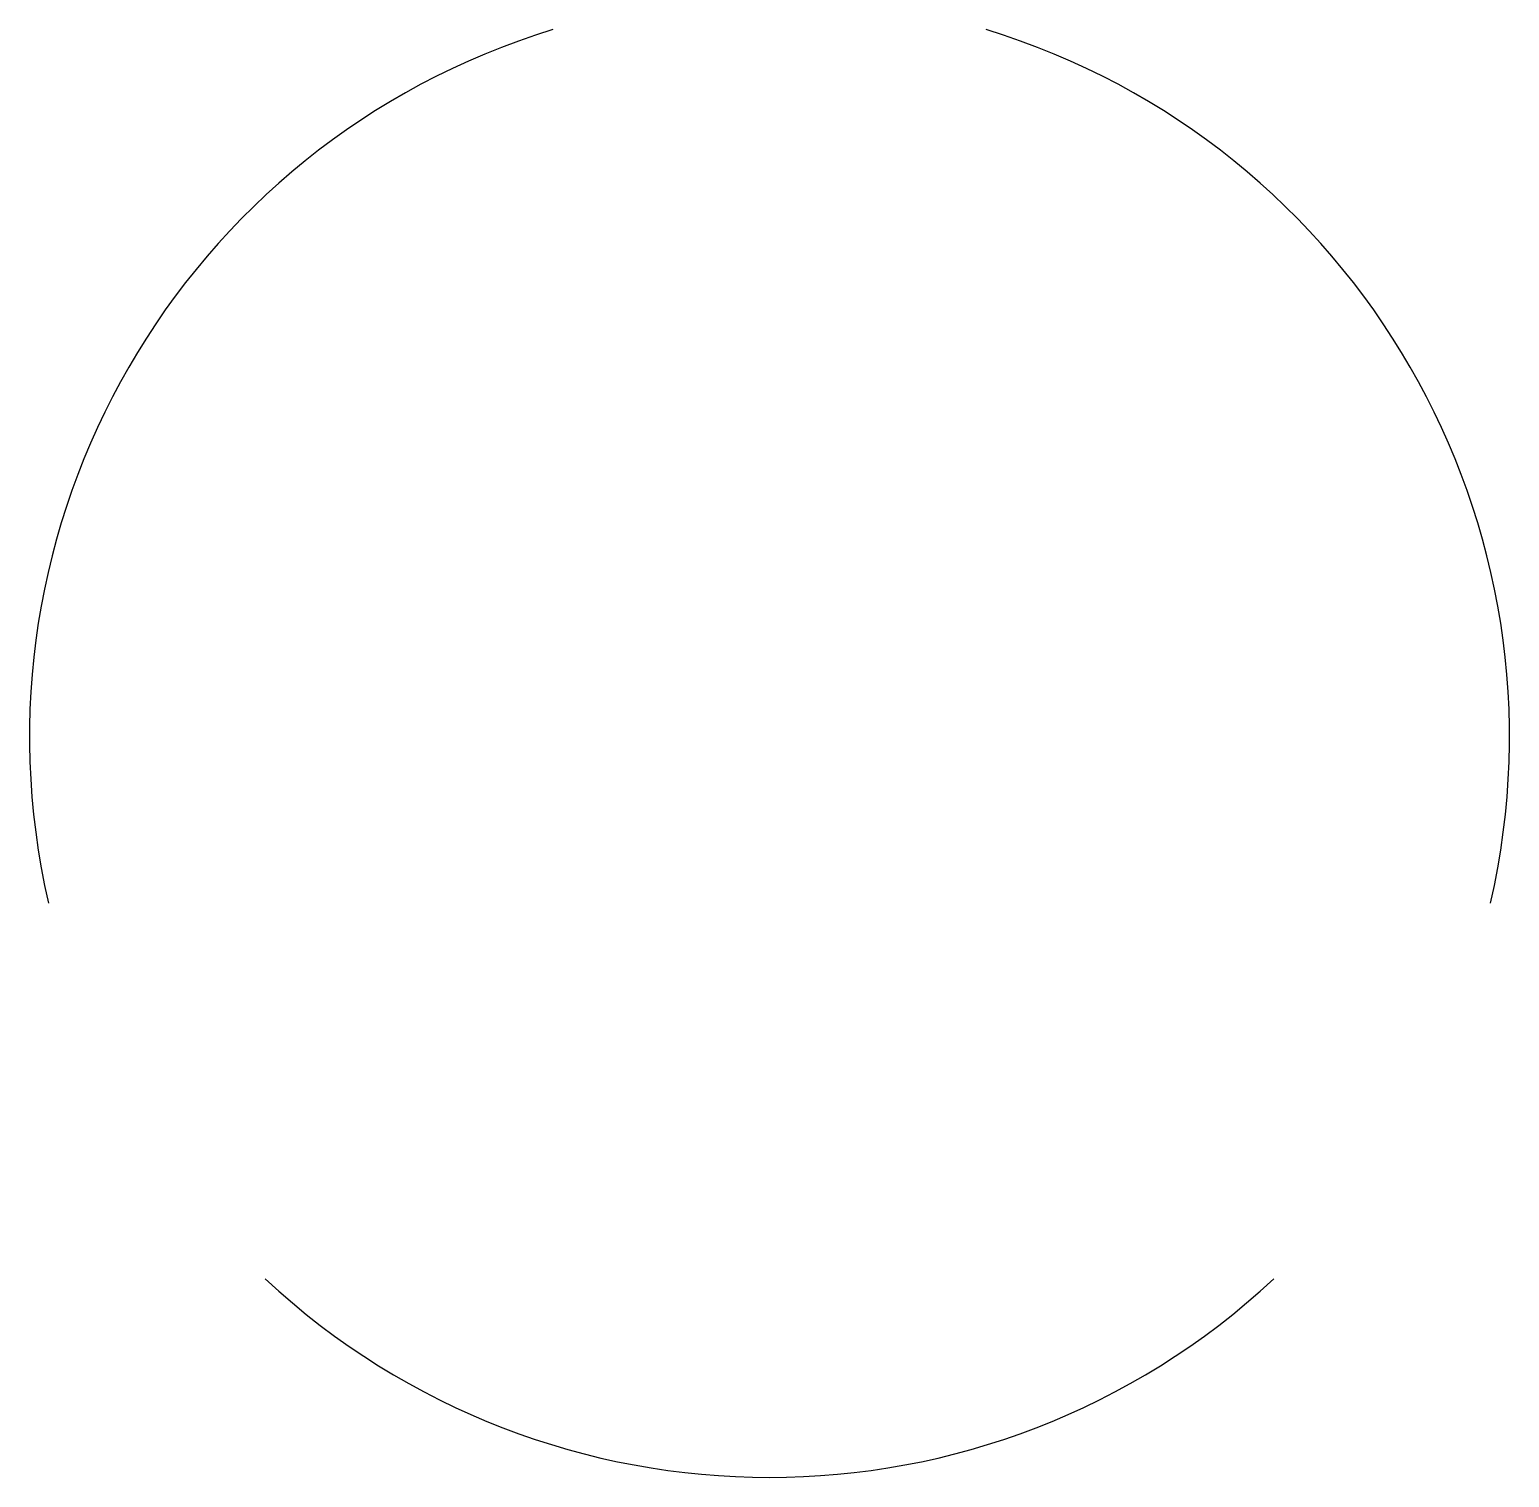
# Model space of a CAD drawing. Extents: x -27 to 27, y -27 to 25.8.
import ezdxf

# ---------------------------------------------------------------- set-up
doc = ezdxf.new("R2010")
doc.units = 0
doc.layers.get('0').update_dxf_attribs({"linetype": 'CONTINUOUS'})

msp = doc.modelspace()

# ---------------------------------------------------------------- linework, layer by layer
for start, end in [(107.0392, 192.9608), (347.0392, 72.9608), (227.0392, 312.9608)]:
    msp.add_arc((0, 0), 27, start, end)

doc.saveas('drawing.dxf')
